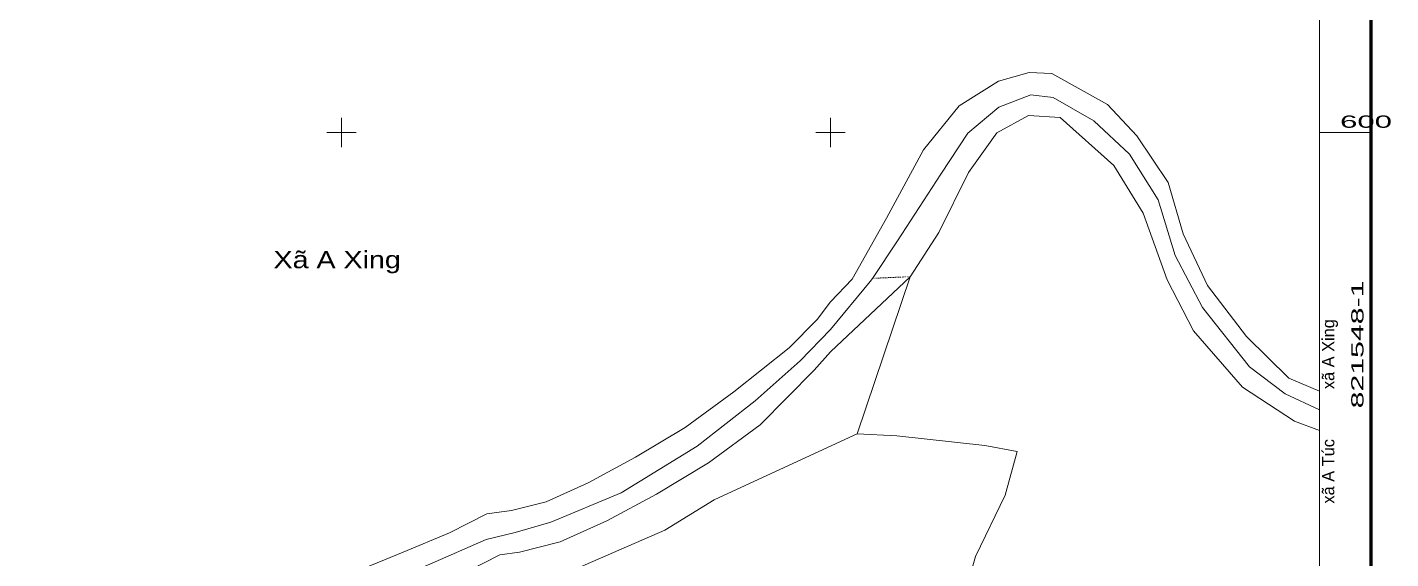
# Model space of a CAD drawing. Header units: metres. Extents: x 546779 to 548236, y 1819438 to 1821293.
# Drawn here: x 547671 to 548229, y 1820426 to 1820643 of the extents above; entities that cross this region are included whole.
import ezdxf
from ezdxf.enums import TextEntityAlignment as Align

# ---------------------------------------------------------------- set-up
doc = ezdxf.new("R2010")
doc.units = ezdxf.units.M
doc.header["$LTSCALE"] = 0.2
doc.linetypes.add('DOTTED', pattern=[1.5, 0.3, -1.2])
for name, color, linetype, lineweight in [('10', 7, 'Continuous', 13), ('30', 7, 'Continuous', 13), ('32', 7, 'Continuous', 13), ('46', 7, 'Continuous', 13), ('63', 7, 'Continuous', 13)]:
    doc.layers.add(name, color=color, linetype=linetype, lineweight=lineweight)
doc.layers.add('48', color=7, linetype='Continuous')

msp = doc.modelspace()

# ---------------------------------------------------------------- linework, layer by layer
at = {"layer": '10', "linetype": 'DOTTED'}
msp.add_line((548017.13, 1820540.39), (548032.57, 1820541.07), dxfattribs=at)
at = {"layer": '10'}
for points in [[(547869.24, 1820409.99), (547932.26, 1820437.32), (547952.38, 1820449.78), (547984.63, 1820464.65), (548010.98, 1820476.82), (548032.57, 1820541.07)], [(548052.62, 1820403.47), (548059.38, 1820426.64), (548071.46, 1820451.73), (548076.39, 1820469.58), (548063.08, 1820472.04), (548027.09, 1820476.02), (548010.98, 1820476.82)]]:
    msp.add_lwpolyline(points, dxfattribs=at)
at = {"layer": '30'}
msp.add_lwpolyline([(547729.75, 1820297.01), (547729.77, 1820299.59), (547731.24, 1820320.14), (547732.02, 1820329.81), (547734.46, 1820338.6), (547738.39, 1820347.68), (547745.46, 1820358.99), (547755.39, 1820370.52), (547764.79, 1820377.98), (547779.35, 1820387.22), (547796.79, 1820396.36), (547814.13, 1820405.14), (547831.87, 1820412.44), (547851.4, 1820420.52), (547864.77, 1820427.34), (547872.78, 1820428.44), (547889.42, 1820432.55), (547908.57, 1820441.24), (547928.87, 1820452.16), (547950.13, 1820464.96), (547971.24, 1820480.46), (547993.37, 1820502.83), (548000, 1820510.27), (548032.57, 1820541.07)], dxfattribs=at)
at = {"layer": '32'}
for points in [[(547806.92, 1820420.88), (547825.27, 1820428.43), (547844.15, 1820436.25), (547859.52, 1820444.09), (547869.52, 1820445.46), (547883.72, 1820448.97), (547900.89, 1820456.76), (547920.3, 1820467.2), (547940.53, 1820479.38), (547960.46, 1820493.98), (547983.06, 1820512.01), (547994.58, 1820523.54), (548000, 1820530.82), (548008.85, 1820540.02), (548022.91, 1820564.95), (548038.06, 1820592.97), (548052.63, 1820610.93), (548068.74, 1820621.12), (548081.26, 1820624.56), (548090.56, 1820624.26), (548113.27, 1820611.58), (548125.28, 1820598.66), (548138.07, 1820579.55), (548144.24, 1820558.67), (548154.14, 1820537.52), (548170.13, 1820516.59), (548187.47, 1820499.53), (548200, 1820494.3)], [(548032.57, 1820541.07), (548044.34, 1820559.19), (548056.42, 1820583.68), (548068.05, 1820599.96), (548081.05, 1820606.98), (548093.92, 1820606.21), (548115.85, 1820586.58), (548127.96, 1820567.01), (548137.71, 1820539.74), (548148.5, 1820518.89), (548168.46, 1820495.87), (548189.85, 1820481.92), (548200, 1820478.17)]]:
    msp.add_lwpolyline(points, dxfattribs=at)
at = {"layer": '46'}
for points in [[(548200, 1820486.56), (548185.99, 1820493.11), (548171.34, 1820504.23), (548152.15, 1820528.49), (548141.04, 1820549.72), (548133.97, 1820572.46), (548122.35, 1820591.17), (548107.71, 1820604.81), (548091.05, 1820614.42), (548081.95, 1820615.43), (548068.82, 1820610.37), (548056.19, 1820599.76), (548045.08, 1820583.08), (548027.4, 1820555.8), (548017.13, 1820540.39)], [(548017.13, 1820540.39), (548016.29, 1820539.12), (548000, 1820519.47), (547987.62, 1820506.65), (547969.22, 1820490.29), (547945.5, 1820471.71), (547914.43, 1820452.7), (547885.57, 1820440.61), (547870.99, 1820436.48), (547859.21, 1820433.53), (547836.1, 1820423.52), (547807.23, 1820411.28), (547786.47, 1820401.26), (547763.2, 1820387.85), (547750.24, 1820376.81), (547736.55, 1820361.49), (547727.57, 1820345.43), (547722.85, 1820323.76), (547722.85, 1820288.25), (547723.21, 1820277.26)]]:
    msp.add_lwpolyline(points, dxfattribs=at)
at = {"layer": '63'}
for p, q in [((547800, 1820594), (547800, 1820606)), ((548000, 1820594), (548000, 1820606)), ((547794, 1820600), (547806, 1820600)), ((547994, 1820600), (548006, 1820600)), ((548200, 1820600), (548221, 1820600))]:
    msp.add_line(p, q, dxfattribs=at)
at = {"layer": '63', "lineweight": 158}
msp.add_lwpolyline([(546779, 1821221), (548221, 1821221), (548221, 1819579), (546779, 1819579)], close=True, dxfattribs=at)
at = {"layer": '63'}
msp.add_lwpolyline([(546800, 1821200), (548200, 1821200), (548200, 1819600), (546800, 1819600)], close=True, dxfattribs=at)

# ---------------------------------------------------------------- texts
at = {"layer": '48', "width": 1.25}
msp.add_text('Xã A Xing', height=7, dxfattribs=at).set_placement((547798.24, 1820544.55), align=Align.CENTER)
at = {"layer": '63', "width": 1.9}
msp.add_text('600', height=5, dxfattribs=at).set_placement((548229.64, 1820602), align=Align.RIGHT)
at = {"layer": '63', "width": 1.85}
msp.add_text('821548-1', height=5, rotation=90, dxfattribs=at).set_placement((548218, 1820513.34), align=Align.CENTER)
at = {"layer": '63'}
msp.add_text('xã A Túc           xã A Xing', height=5, rotation=90, dxfattribs=at).set_placement((548206.08, 1820485.98), align=Align.CENTER)

doc.saveas('drawing.dxf')
